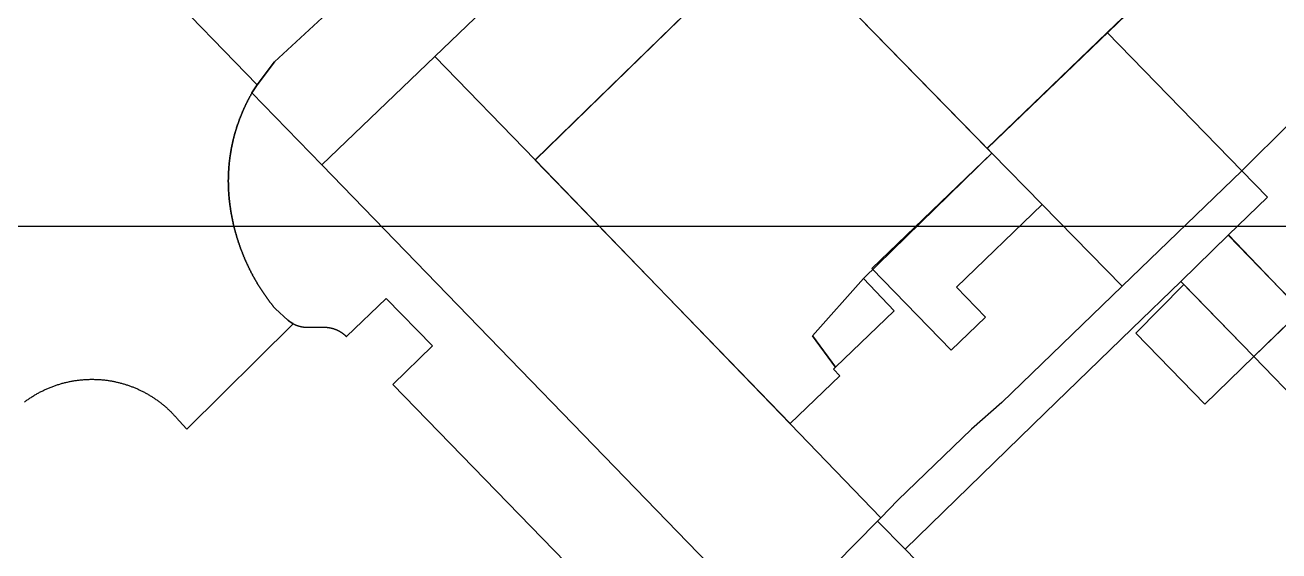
# Model space of a CAD drawing. Header units: metres. Extents: x -127 to 442, y -186 to 462.
# Drawn here: x 184.38 to 224.72, y -10.44 to 6.46 of the extents above; entities that cross this region are included whole.
import ezdxf

# ---------------------------------------------------------------- set-up
doc = ezdxf.new("R2010")
doc.units = ezdxf.units.M

msp = doc.modelspace()

# ---------------------------------------------------------------- linework, layer by layer
at = {"color": 7}
msp.add_lwpolyline([(0, 0), (249, 0), (249, 249), (0, 249)], close=True, dxfattribs=at)
at = {"layer": 'building_2', "color": 1}
for points in [[(224.234, 8.625), (216.078, 17), (208.43, 9.562), (215.336, 2.5), (221.477, 8.406), (222.703, 7.156), (224.234, 8.625)], [(210.453, -4.531), (209.711, -3.531), (211.352, -1.688), (215.484, 2.344), (208.43, 9.562), (200.789, 2.125), (209, -6.344), (210.594, -4.812), (210.391, -4.594), (210.453, -4.531)], [(223.094, -0.281), (221.562, -1.781), (223.914, -4.188), (225.438, -2.719), (223.094, -0.281)], [(209.711, -3.531), (210.453, -4.531), (212.344, -2.719), (211.352, -1.688), (209.711, -3.531)], [(223.914, -4.188), (221.656, -1.875), (220.117, -3.438), (222.336, -5.719), (223.914, -4.188)]]:
    msp.add_lwpolyline(points, close=True, dxfattribs=at)
at = {"layer": 'road_0', "color": 8}
for points in [[(193.939, 6.695), (192.411, 5.277), (191.851, 4.541), (191.802, 4.476), (191.742, 4.379), (191.683, 4.281), (193.931, 1.969), (197.561, 5.45), (205.251, 12.826)], [(184.361, -5.654), (184.384, -5.637), (184.408, -5.62), (184.431, -5.602), (184.455, -5.586), (184.479, -5.569), (184.503, -5.552), (184.527, -5.536), (184.551, -5.52), (184.576, -5.504), (184.6, -5.488), (184.625, -5.472), (184.65, -5.457), (184.675, -5.442), (184.7, -5.427), (184.725, -5.412), (184.75, -5.398), (184.775, -5.383), (184.801, -5.369), (184.826, -5.355), (184.852, -5.341), (184.878, -5.328), (184.904, -5.315), (184.93, -5.301), (184.956, -5.289), (184.982, -5.276), (185.009, -5.263), (185.035, -5.251), (185.061, -5.239), (185.088, -5.227), (185.115, -5.216), (185.142, -5.204), (185.169, -5.193), (185.196, -5.182), (185.223, -5.171), (185.25, -5.161), (185.277, -5.15), (185.304, -5.14), (185.332, -5.131), (185.359, -5.121), (185.387, -5.111), (185.415, -5.102), (185.442, -5.093), (185.47, -5.085), (185.498, -5.076), (185.526, -5.068), (185.554, -5.06), (185.582, -5.052), (185.61, -5.044), (185.638, -5.037), (185.667, -5.03), (185.695, -5.023), (185.723, -5.016), (185.752, -5.01), (185.78, -5.003), (185.809, -4.997), (185.837, -4.992), (185.866, -4.986), (185.894, -4.981), (185.923, -4.976), (185.952, -4.971), (185.981, -4.966), (186.009, -4.962), (186.038, -4.958), (186.067, -4.954), (186.096, -4.95), (186.125, -4.946), (186.154, -4.943), (186.183, -4.94), (186.212, -4.938), (186.241, -4.935), (186.27, -4.933), (186.299, -4.931), (186.328, -4.929), (186.357, -4.927), (186.386, -4.926), (186.416, -4.925), (186.445, -4.924), (186.474, -4.923), (186.503, -4.923), (186.532, -4.923), (186.561, -4.923), (186.59, -4.923), (186.62, -4.924), (186.649, -4.924), (186.678, -4.925), (186.707, -4.927), (186.736, -4.928), (186.765, -4.93), (186.794, -4.932), (186.823, -4.934), (186.852, -4.937), (186.881, -4.939), (186.91, -4.942), (186.939, -4.945), (186.968, -4.949), (186.997, -4.952), (187.026, -4.956), (187.026, -4.956), (187.053, -4.96), (187.08, -4.964), (187.107, -4.968), (187.134, -4.973), (187.161, -4.977), (187.188, -4.982), (187.215, -4.987), (187.242, -4.993), (187.269, -4.998), (187.296, -5.004), (187.323, -5.01), (187.35, -5.016), (187.376, -5.022), (187.403, -5.029), (187.429, -5.035), (187.456, -5.042), (187.483, -5.049), (187.509, -5.057), (187.535, -5.064), (187.562, -5.072), (187.588, -5.08), (187.614, -5.088), (187.64, -5.096), (187.666, -5.105), (187.692, -5.113), (187.718, -5.122), (187.744, -5.131), (187.77, -5.141), (187.796, -5.15), (187.821, -5.16), (187.847, -5.17), (187.872, -5.18), (187.898, -5.19), (187.923, -5.201), (187.948, -5.211), (187.974, -5.222), (187.999, -5.233), (188.024, -5.244), (188.049, -5.256), (188.074, -5.267), (188.098, -5.279), (188.123, -5.291), (188.148, -5.303), (188.172, -5.316), (188.196, -5.328), (188.221, -5.341), (188.245, -5.354), (188.269, -5.367), (188.293, -5.38), (188.317, -5.394), (188.341, -5.407), (188.364, -5.421), (188.388, -5.435), (188.411, -5.449), (188.435, -5.464), (188.458, -5.478), (188.481, -5.493), (188.504, -5.508), (188.527, -5.523), (188.55, -5.538), (188.573, -5.554), (188.595, -5.569), (188.618, -5.585), (188.64, -5.601), (188.662, -5.617), (188.684, -5.633), (188.706, -5.65), (188.728, -5.666), (188.75, -5.683), (188.771, -5.7), (188.793, -5.717), (188.814, -5.734), (188.835, -5.752), (188.856, -5.769), (188.877, -5.787), (188.898, -5.805), (188.919, -5.823), (188.939, -5.841), (188.96, -5.86), (188.98, -5.878), (189, -5.897), (189.02, -5.916), (189.04, -5.935), (189.059, -5.954), (189.079, -5.973), (189.098, -5.993), (189.117, -6.012), (189.136, -6.032), (189.155, -6.052), (189.174, -6.072), (189.193, -6.092), (189.211, -6.112), (189.23, -6.133), (189.248, -6.153), (189.266, -6.174), (189.283, -6.195), (189.301, -6.216), (189.319, -6.237), (189.336, -6.258), (189.336, -6.258), (189.591, -6.526), (193.006, -3.135), (193.006, -3.135), (193.005, -3.135), (193.004, -3.134), (193.003, -3.134), (193.002, -3.133), (193.001, -3.133), (193, -3.132), (193, -3.132), (192.999, -3.131), (192.998, -3.131), (192.997, -3.13), (192.996, -3.13), (192.995, -3.129), (192.994, -3.129), (192.993, -3.128), (192.992, -3.128), (192.991, -3.127), (192.99, -3.127), (192.989, -3.126), (192.988, -3.126), (192.988, -3.125), (192.987, -3.125), (192.986, -3.124), (192.985, -3.124), (192.984, -3.123), (192.983, -3.123), (192.982, -3.122), (192.981, -3.122), (192.98, -3.121), (192.979, -3.121), (192.978, -3.12), (192.977, -3.12), (192.977, -3.119), (192.976, -3.119), (192.975, -3.118), (192.974, -3.117), (192.973, -3.117), (192.972, -3.116), (192.971, -3.116), (192.97, -3.115), (192.969, -3.115), (192.968, -3.114), (192.967, -3.114), (192.967, -3.113), (192.966, -3.113), (192.965, -3.112), (192.964, -3.112), (192.963, -3.111), (192.962, -3.111), (192.961, -3.11), (192.96, -3.11), (192.959, -3.109), (192.958, -3.108), (192.958, -3.108), (192.957, -3.107), (192.956, -3.107), (192.955, -3.106), (192.954, -3.106), (192.953, -3.105), (192.952, -3.105), (192.951, -3.104), (192.95, -3.104), (192.95, -3.103), (192.949, -3.102), (192.948, -3.102), (192.947, -3.101), (192.946, -3.101), (192.945, -3.1), (192.944, -3.1), (192.943, -3.099), (192.942, -3.099), (192.942, -3.098), (192.941, -3.098), (192.94, -3.097), (192.939, -3.096), (192.938, -3.096), (192.937, -3.095), (192.936, -3.095), (192.935, -3.094), (192.934, -3.094), (192.934, -3.093), (192.933, -3.092), (192.932, -3.092), (192.931, -3.091), (192.93, -3.091), (192.929, -3.09), (192.928, -3.09), (192.927, -3.089), (192.927, -3.088), (192.926, -3.088), (192.925, -3.087), (192.924, -3.087), (192.923, -3.086), (192.922, -3.086), (192.921, -3.085), (192.92, -3.084), (192.92, -3.084), (192.919, -3.083), (192.918, -3.083), (192.917, -3.082), (192.917, -3.082), (192.916, -3.081), (192.915, -3.081), (192.914, -3.08), (192.914, -3.08), (192.913, -3.079), (192.912, -3.078), (192.911, -3.078), (192.91, -3.077), (192.909, -3.077), (192.908, -3.076), (192.908, -3.075), (192.907, -3.075), (192.906, -3.074), (192.905, -3.074), (192.904, -3.073), (192.903, -3.072), (192.902, -3.072), (192.902, -3.071), (192.901, -3.071), (192.9, -3.07), (192.899, -3.069), (192.898, -3.069), (192.897, -3.068), (192.896, -3.068), (192.896, -3.067), (192.895, -3.066), (192.894, -3.066), (192.893, -3.065), (192.892, -3.065), (192.891, -3.064), (192.89, -3.063), (192.89, -3.063), (192.889, -3.062), (192.888, -3.062), (192.887, -3.061), (192.886, -3.06), (192.885, -3.06), (192.885, -3.059), (192.884, -3.058), (192.883, -3.058), (192.882, -3.057), (192.881, -3.057), (192.88, -3.056), (192.879, -3.055), (192.879, -3.055), (192.878, -3.054), (192.877, -3.053), (192.876, -3.053), (192.875, -3.052), (192.874, -3.052), (192.874, -3.051), (192.873, -3.05), (192.872, -3.05), (192.871, -3.049), (192.87, -3.048), (192.869, -3.048), (192.869, -3.047), (192.868, -3.047), (192.867, -3.046), (192.866, -3.045), (192.865, -3.045), (192.864, -3.044), (192.864, -3.043), (192.863, -3.043), (192.862, -3.042), (192.861, -3.041), (192.86, -3.041), (192.859, -3.04), (192.859, -3.04), (192.858, -3.039), (192.857, -3.038), (192.856, -3.038), (192.855, -3.037), (192.854, -3.036), (192.854, -3.036), (192.853, -3.035), (192.852, -3.034), (192.851, -3.034), (192.85, -3.033), (192.85, -3.032), (192.849, -3.032), (192.848, -3.031), (192.847, -3.03), (192.846, -3.03), (192.845, -3.029), (192.845, -3.029), (192.844, -3.028), (192.843, -3.027), (192.842, -3.027), (192.841, -3.026), (192.841, -3.025), (192.84, -3.025), (192.839, -3.024), (192.838, -3.023), (192.837, -3.023), (192.836, -3.022), (192.836, -3.021), (192.835, -3.021), (192.834, -3.02), (192.834, -3.02), (192.438, -2.663), (192.438, -2.663), (192.426, -2.648), (192.414, -2.634), (192.402, -2.619), (192.39, -2.604), (192.378, -2.589), (192.366, -2.574), (192.354, -2.56), (192.342, -2.545), (192.33, -2.53), (192.319, -2.515), (192.307, -2.5), (192.295, -2.485), (192.284, -2.47), (192.272, -2.455), (192.26, -2.439), (192.249, -2.424), (192.237, -2.409), (192.226, -2.394), (192.215, -2.379), (192.203, -2.363), (192.192, -2.348), (192.181, -2.333), (192.17, -2.317), (192.159, -2.302), (192.147, -2.286), (192.136, -2.271), (192.125, -2.255), (192.114, -2.24), (192.104, -2.224), (192.093, -2.208), (192.082, -2.193), (192.071, -2.177), (192.06, -2.161), (192.05, -2.146), (192.039, -2.13), (192.028, -2.114), (192.018, -2.098), (192.007, -2.082), (191.997, -2.066), (191.986, -2.05), (191.976, -2.034), (191.966, -2.018), (191.955, -2.002), (191.945, -1.986), (191.935, -1.97), (191.925, -1.954), (191.915, -1.938), (191.905, -1.922), (191.895, -1.906), (191.885, -1.889), (191.875, -1.873), (191.865, -1.857), (191.855, -1.841), (191.845, -1.824), (191.836, -1.808), (191.826, -1.792), (191.816, -1.775), (191.807, -1.759), (191.797, -1.742), (191.788, -1.726), (191.778, -1.709), (191.769, -1.693), (191.76, -1.676), (191.75, -1.659), (191.741, -1.643), (191.732, -1.626), (191.723, -1.609), (191.714, -1.593), (191.705, -1.576), (191.696, -1.559), (191.687, -1.542), (191.678, -1.525), (191.669, -1.509), (191.66, -1.492), (191.651, -1.475), (191.643, -1.458), (191.634, -1.441), (191.625, -1.424), (191.617, -1.407), (191.608, -1.39), (191.6, -1.373), (191.591, -1.356), (191.583, -1.339), (191.575, -1.322), (191.567, -1.304), (191.558, -1.287), (191.55, -1.27), (191.542, -1.253), (191.534, -1.236), (191.526, -1.218), (191.518, -1.201), (191.51, -1.184), (191.502, -1.166), (191.494, -1.149), (191.487, -1.132), (191.479, -1.114), (191.471, -1.097), (191.464, -1.079), (191.456, -1.062), (191.456, -1.062), (191.447, -1.042), (191.439, -1.022), (191.43, -1.002), (191.422, -0.982), (191.414, -0.962), (191.405, -0.941), (191.397, -0.921), (191.389, -0.901), (191.381, -0.881), (191.373, -0.86), (191.365, -0.84), (191.357, -0.82), (191.349, -0.799), (191.341, -0.779), (191.334, -0.759), (191.326, -0.738), (191.319, -0.718), (191.311, -0.697), (191.304, -0.677), (191.296, -0.656), (191.289, -0.636), (191.282, -0.615), (191.275, -0.594), (191.268, -0.574), (191.261, -0.553), (191.254, -0.532), (191.247, -0.512), (191.24, -0.491), (191.234, -0.47), (191.227, -0.449), (191.22, -0.429), (191.214, -0.408), (191.207, -0.387), (191.201, -0.366), (191.195, -0.345), (191.188, -0.324), (191.182, -0.303), (191.176, -0.283), (191.17, -0.262), (191.164, -0.241), (191.158, -0.22), (191.152, -0.199), (191.147, -0.178), (191.141, -0.156), (191.135, -0.135), (191.13, -0.114), (191.124, -0.093), (191.119, -0.072), (191.114, -0.051), (191.108, -0.03), (191.103, -0.009), (191.098, 0.013), (191.093, 0.034), (191.088, 0.055), (191.083, 0.076), (191.078, 0.098), (191.074, 0.119), (191.069, 0.14), (191.064, 0.161), (191.06, 0.183), (191.055, 0.204), (191.051, 0.226), (191.047, 0.247), (191.042, 0.268), (191.038, 0.29), (191.034, 0.311), (191.03, 0.333), (191.026, 0.354), (191.022, 0.375), (191.018, 0.397), (191.014, 0.418), (191.011, 0.44), (191.007, 0.461), (191.004, 0.483), (191, 0.504), (190.997, 0.526), (190.993, 0.548), (190.99, 0.569), (190.987, 0.591), (190.984, 0.612), (190.981, 0.634), (190.978, 0.655), (190.975, 0.677), (190.972, 0.699), (190.969, 0.72), (190.966, 0.742), (190.964, 0.764), (190.961, 0.785), (190.959, 0.807), (190.956, 0.829), (190.954, 0.85), (190.952, 0.872), (190.95, 0.894), (190.948, 0.915), (190.945, 0.937), (190.943, 0.959), (190.942, 0.981), (190.94, 1.002), (190.938, 1.024), (190.938, 1.024), (190.937, 1.041), (190.936, 1.058), (190.934, 1.075), (190.933, 1.092), (190.932, 1.109), (190.931, 1.126), (190.93, 1.143), (190.93, 1.16), (190.929, 1.177), (190.928, 1.194), (190.927, 1.211), (190.926, 1.228), (190.926, 1.246), (190.925, 1.263), (190.925, 1.28), (190.924, 1.297), (190.924, 1.314), (190.923, 1.331), (190.923, 1.348), (190.923, 1.365), (190.923, 1.382), (190.923, 1.399), (190.922, 1.416), (190.922, 1.433), (190.922, 1.45), (190.922, 1.467), (190.922, 1.484), (190.923, 1.502), (190.923, 1.519), (190.923, 1.536), (190.923, 1.553), (190.924, 1.57), (190.924, 1.587), (190.925, 1.604), (190.925, 1.621), (190.926, 1.638), (190.926, 1.655), (190.927, 1.672), (190.928, 1.689), (190.928, 1.706), (190.929, 1.723), (190.93, 1.74), (190.931, 1.757), (190.932, 1.774), (190.933, 1.792), (190.934, 1.809), (190.935, 1.826), (190.936, 1.843), (190.937, 1.86), (190.939, 1.877), (190.94, 1.894), (190.941, 1.911), (190.943, 1.928), (190.944, 1.945), (190.946, 1.962), (190.947, 1.979), (190.949, 1.996), (190.951, 2.013), (190.952, 2.03), (190.954, 2.047), (190.956, 2.064), (190.958, 2.081), (190.96, 2.098), (190.962, 2.114), (190.964, 2.131), (190.966, 2.148), (190.968, 2.165), (190.97, 2.182), (190.972, 2.199), (190.975, 2.216), (190.977, 2.233), (190.979, 2.25), (190.982, 2.267), (190.984, 2.284), (190.987, 2.301), (190.989, 2.317), (190.992, 2.334), (190.995, 2.351), (190.998, 2.368), (191, 2.385), (191.003, 2.402), (191.006, 2.418), (191.009, 2.435), (191.012, 2.452), (191.015, 2.469), (191.018, 2.486), (191.021, 2.502), (191.025, 2.519), (191.028, 2.536), (191.031, 2.553), (191.034, 2.569), (191.038, 2.586), (191.041, 2.603), (191.045, 2.62), (191.048, 2.636), (191.052, 2.653), (191.056, 2.67), (191.059, 2.686), (191.063, 2.703), (191.063, 2.703), (191.067, 2.72), (191.071, 2.736), (191.075, 2.753), (191.079, 2.77), (191.083, 2.787), (191.087, 2.803), (191.091, 2.82), (191.095, 2.837), (191.1, 2.853), (191.104, 2.87), (191.108, 2.887), (191.113, 2.903), (191.117, 2.92), (191.122, 2.936), (191.126, 2.953), (191.131, 2.969), (191.136, 2.986), (191.14, 3.003), (191.145, 3.019), (191.15, 3.036), (191.155, 3.052), (191.16, 3.069), (191.165, 3.085), (191.17, 3.101), (191.175, 3.118), (191.18, 3.134), (191.185, 3.151), (191.19, 3.167), (191.195, 3.183), (191.201, 3.2), (191.206, 3.216), (191.211, 3.232), (191.217, 3.249), (191.222, 3.265), (191.228, 3.281), (191.234, 3.298), (191.239, 3.314), (191.245, 3.33), (191.251, 3.346), (191.257, 3.362), (191.262, 3.378), (191.268, 3.395), (191.274, 3.411), (191.28, 3.427), (191.286, 3.443), (191.292, 3.459), (191.298, 3.475), (191.305, 3.491), (191.311, 3.507), (191.317, 3.523), (191.324, 3.539), (191.33, 3.555), (191.336, 3.571), (191.343, 3.587), (191.349, 3.603), (191.356, 3.619), (191.363, 3.635), (191.369, 3.65), (191.376, 3.666), (191.383, 3.682), (191.39, 3.698), (191.396, 3.714), (191.403, 3.729), (191.41, 3.745), (191.417, 3.761), (191.424, 3.776), (191.431, 3.792), (191.439, 3.808), (191.446, 3.823), (191.453, 3.839), (191.46, 3.855), (191.468, 3.87), (191.475, 3.886), (191.482, 3.901), (191.49, 3.917), (191.497, 3.932), (191.505, 3.947), (191.513, 3.963), (191.52, 3.978), (191.528, 3.994), (191.536, 4.009), (191.543, 4.024), (191.551, 4.04), (191.559, 4.055), (191.567, 4.07), (191.575, 4.085), (191.583, 4.101), (191.591, 4.116), (191.599, 4.131), (191.607, 4.146), (191.616, 4.161), (191.624, 4.176), (191.632, 4.191), (191.641, 4.206), (191.649, 4.221), (191.657, 4.236), (191.666, 4.251), (191.674, 4.266), (191.683, 4.281), (191.683, 4.281), (191.742, 4.379), (191.802, 4.476), (191.851, 4.541), (188.648, 7.852)], [(188.648, 7.852), (191.851, 4.541), (192.411, 5.277), (193.939, 6.695)], [(216.479, -14.28), (212.694, -10.378), (212.694, -10.378), (211.803, -9.487), (208.391, -12.941), (193.931, 1.969), (191.683, 4.281), (191.683, 4.281), (191.674, 4.266), (191.666, 4.251), (191.657, 4.236), (191.649, 4.221), (191.641, 4.206), (191.632, 4.191), (191.624, 4.176), (191.616, 4.161), (191.607, 4.146), (191.599, 4.131), (191.591, 4.116), (191.583, 4.101), (191.575, 4.085), (191.567, 4.07), (191.559, 4.055), (191.551, 4.04), (191.543, 4.024), (191.536, 4.009), (191.528, 3.994), (191.52, 3.978), (191.513, 3.963), (191.505, 3.947), (191.497, 3.932), (191.49, 3.917), (191.482, 3.901), (191.475, 3.886), (191.468, 3.87), (191.46, 3.855), (191.453, 3.839), (191.446, 3.823), (191.439, 3.808), (191.431, 3.792), (191.424, 3.776), (191.417, 3.761), (191.41, 3.745), (191.403, 3.729), (191.396, 3.714), (191.39, 3.698), (191.383, 3.682), (191.376, 3.666), (191.369, 3.65), (191.363, 3.635), (191.356, 3.619), (191.349, 3.603), (191.343, 3.587), (191.336, 3.571), (191.33, 3.555), (191.324, 3.539), (191.317, 3.523), (191.311, 3.507), (191.305, 3.491), (191.298, 3.475), (191.292, 3.459), (191.286, 3.443), (191.28, 3.427), (191.274, 3.411), (191.268, 3.395), (191.262, 3.378), (191.257, 3.362), (191.251, 3.346), (191.245, 3.33), (191.239, 3.314), (191.234, 3.298), (191.228, 3.281), (191.222, 3.265), (191.217, 3.249), (191.211, 3.232), (191.206, 3.216), (191.201, 3.2), (191.195, 3.183), (191.19, 3.167), (191.185, 3.151), (191.18, 3.134), (191.175, 3.118), (191.17, 3.101), (191.165, 3.085), (191.16, 3.069), (191.155, 3.052), (191.15, 3.036), (191.145, 3.019), (191.14, 3.003), (191.136, 2.986), (191.131, 2.969), (191.126, 2.953), (191.122, 2.936), (191.117, 2.92), (191.113, 2.903), (191.108, 2.887), (191.104, 2.87), (191.1, 2.853), (191.095, 2.837), (191.091, 2.82), (191.087, 2.803), (191.083, 2.787), (191.079, 2.77), (191.075, 2.753), (191.071, 2.736), (191.067, 2.72), (191.063, 2.703), (191.063, 2.703), (191.059, 2.686), (191.056, 2.67), (191.052, 2.653), (191.048, 2.636), (191.045, 2.62), (191.041, 2.603), (191.038, 2.586), (191.034, 2.569), (191.031, 2.553), (191.028, 2.536), (191.025, 2.519), (191.021, 2.502), (191.018, 2.486), (191.015, 2.469), (191.012, 2.452), (191.009, 2.435), (191.006, 2.418), (191.003, 2.402), (191, 2.385), (190.998, 2.368), (190.995, 2.351), (190.992, 2.334), (190.989, 2.317), (190.987, 2.301), (190.984, 2.284), (190.982, 2.267), (190.979, 2.25), (190.977, 2.233), (190.975, 2.216), (190.972, 2.199), (190.97, 2.182), (190.968, 2.165), (190.966, 2.148), (190.964, 2.131), (190.962, 2.114), (190.96, 2.098), (190.958, 2.081), (190.956, 2.064), (190.954, 2.047), (190.952, 2.03), (190.951, 2.013), (190.949, 1.996), (190.947, 1.979), (190.946, 1.962), (190.944, 1.945), (190.943, 1.928), (190.941, 1.911), (190.94, 1.894), (190.939, 1.877), (190.937, 1.86), (190.936, 1.843), (190.935, 1.826), (190.934, 1.809), (190.933, 1.792), (190.932, 1.774), (190.931, 1.757), (190.93, 1.74), (190.929, 1.723), (190.928, 1.706), (190.928, 1.689), (190.927, 1.672), (190.926, 1.655), (190.926, 1.638), (190.925, 1.621), (190.925, 1.604), (190.924, 1.587), (190.924, 1.57), (190.923, 1.553), (190.923, 1.536), (190.923, 1.519), (190.923, 1.502), (190.922, 1.484), (190.922, 1.467), (190.922, 1.45), (190.922, 1.433), (190.922, 1.416), (190.923, 1.399), (190.923, 1.382), (190.923, 1.365), (190.923, 1.348), (190.923, 1.331), (190.924, 1.314), (190.924, 1.297), (190.925, 1.28), (190.925, 1.263), (190.926, 1.246), (190.926, 1.228), (190.927, 1.211), (190.928, 1.194), (190.929, 1.177), (190.93, 1.16), (190.93, 1.143), (190.931, 1.126), (190.932, 1.109), (190.933, 1.092), (190.934, 1.075), (190.936, 1.058), (190.937, 1.041), (190.938, 1.024), (190.938, 1.024), (190.94, 1.002), (190.942, 0.981), (190.943, 0.959), (190.945, 0.937), (190.948, 0.915), (190.95, 0.894), (190.952, 0.872), (190.954, 0.85), (190.956, 0.829), (190.959, 0.807), (190.961, 0.785), (190.964, 0.764), (190.966, 0.742), (190.969, 0.72), (190.972, 0.699), (190.975, 0.677), (190.978, 0.655), (190.981, 0.634), (190.984, 0.612), (190.987, 0.591), (190.99, 0.569), (190.993, 0.548), (190.997, 0.526), (191, 0.504), (191.004, 0.483), (191.007, 0.461), (191.011, 0.44), (191.014, 0.418), (191.018, 0.397), (191.022, 0.375), (191.026, 0.354), (191.03, 0.333), (191.034, 0.311), (191.038, 0.29), (191.042, 0.268), (191.047, 0.247), (191.051, 0.226), (191.055, 0.204), (191.06, 0.183), (191.064, 0.161), (191.069, 0.14), (191.074, 0.119), (191.078, 0.098), (191.083, 0.076), (191.088, 0.055), (191.093, 0.034), (191.098, 0.013), (191.103, -0.009), (191.108, -0.03), (191.114, -0.051), (191.119, -0.072), (191.124, -0.093), (191.13, -0.114), (191.135, -0.135), (191.141, -0.156), (191.147, -0.178), (191.152, -0.199), (191.158, -0.22), (191.164, -0.241), (191.17, -0.262), (191.176, -0.283), (191.182, -0.303), (191.188, -0.324), (191.195, -0.345), (191.201, -0.366), (191.207, -0.387), (191.214, -0.408), (191.22, -0.429), (191.227, -0.449), (191.234, -0.47), (191.24, -0.491), (191.247, -0.512), (191.254, -0.532), (191.261, -0.553), (191.268, -0.574), (191.275, -0.594), (191.282, -0.615), (191.289, -0.636), (191.296, -0.656), (191.304, -0.677), (191.311, -0.697), (191.319, -0.718), (191.326, -0.738), (191.334, -0.759), (191.341, -0.779), (191.349, -0.799), (191.357, -0.82), (191.365, -0.84), (191.373, -0.86), (191.381, -0.881), (191.389, -0.901), (191.397, -0.921), (191.405, -0.941), (191.414, -0.962), (191.422, -0.982), (191.43, -1.002), (191.439, -1.022), (191.447, -1.042), (191.456, -1.062), (191.456, -1.062), (191.464, -1.079), (191.471, -1.097), (191.479, -1.114), (191.487, -1.132), (191.494, -1.149), (191.502, -1.166), (191.51, -1.184), (191.518, -1.201), (191.526, -1.218), (191.534, -1.236), (191.542, -1.253), (191.55, -1.27), (191.558, -1.287), (191.567, -1.304), (191.575, -1.322), (191.583, -1.339), (191.591, -1.356), (191.6, -1.373), (191.608, -1.39), (191.617, -1.407), (191.625, -1.424), (191.634, -1.441), (191.643, -1.458), (191.651, -1.475), (191.66, -1.492), (191.669, -1.509), (191.678, -1.525), (191.687, -1.542), (191.696, -1.559), (191.705, -1.576), (191.714, -1.593), (191.723, -1.609), (191.732, -1.626), (191.741, -1.643), (191.75, -1.659), (191.76, -1.676), (191.769, -1.693), (191.778, -1.709), (191.788, -1.726), (191.797, -1.742), (191.807, -1.759), (191.816, -1.775), (191.826, -1.792), (191.836, -1.808), (191.845, -1.824), (191.855, -1.841), (191.865, -1.857), (191.875, -1.873), (191.885, -1.889), (191.895, -1.906), (191.905, -1.922), (191.915, -1.938), (191.925, -1.954), (191.935, -1.97), (191.945, -1.986), (191.955, -2.002), (191.966, -2.018), (191.976, -2.034), (191.986, -2.05), (191.997, -2.066), (192.007, -2.082), (192.018, -2.098), (192.028, -2.114), (192.039, -2.13), (192.05, -2.146), (192.06, -2.161), (192.071, -2.177), (192.082, -2.193), (192.093, -2.208), (192.104, -2.224), (192.114, -2.24), (192.125, -2.255), (192.136, -2.271), (192.147, -2.286), (192.159, -2.302), (192.17, -2.317), (192.181, -2.333), (192.192, -2.348), (192.203, -2.363), (192.215, -2.379), (192.226, -2.394), (192.237, -2.409), (192.249, -2.424), (192.26, -2.439), (192.272, -2.455), (192.284, -2.47), (192.295, -2.485), (192.307, -2.5), (192.319, -2.515), (192.33, -2.53), (192.342, -2.545), (192.354, -2.56), (192.366, -2.574), (192.378, -2.589), (192.39, -2.604), (192.402, -2.619), (192.414, -2.634), (192.426, -2.648), (192.438, -2.663), (192.438, -2.663), (192.834, -3.02), (192.834, -3.02), (192.835, -3.021), (192.836, -3.021), (192.836, -3.022), (192.837, -3.023), (192.838, -3.023), (192.839, -3.024), (192.84, -3.025), (192.841, -3.025), (192.841, -3.026), (192.842, -3.027), (192.843, -3.027), (192.844, -3.028), (192.845, -3.029), (192.845, -3.029), (192.846, -3.03), (192.847, -3.03), (192.848, -3.031), (192.849, -3.032), (192.85, -3.032), (192.85, -3.033), (192.851, -3.034), (192.852, -3.034), (192.853, -3.035), (192.854, -3.036), (192.854, -3.036), (192.855, -3.037), (192.856, -3.038), (192.857, -3.038), (192.858, -3.039), (192.859, -3.04), (192.859, -3.04), (192.86, -3.041), (192.861, -3.041), (192.862, -3.042), (192.863, -3.043), (192.864, -3.043), (192.864, -3.044), (192.865, -3.045), (192.866, -3.045), (192.867, -3.046), (192.868, -3.047), (192.869, -3.047), (192.869, -3.048), (192.87, -3.048), (192.871, -3.049), (192.872, -3.05), (192.873, -3.05), (192.874, -3.051), (192.874, -3.052), (192.875, -3.052), (192.876, -3.053), (192.877, -3.053), (192.878, -3.054), (192.879, -3.055), (192.879, -3.055), (192.88, -3.056), (192.881, -3.057), (192.882, -3.057), (192.883, -3.058), (192.884, -3.058), (192.885, -3.059), (192.885, -3.06), (192.886, -3.06), (192.887, -3.061), (192.888, -3.062), (192.889, -3.062), (192.89, -3.063), (192.89, -3.063), (192.891, -3.064), (192.892, -3.065), (192.893, -3.065), (192.894, -3.066), (192.895, -3.066), (192.896, -3.067), (192.896, -3.068), (192.897, -3.068), (192.898, -3.069), (192.899, -3.069), (192.9, -3.07), (192.901, -3.071), (192.902, -3.071), (192.902, -3.072), (192.903, -3.072), (192.904, -3.073), (192.905, -3.074), (192.906, -3.074), (192.907, -3.075), (192.908, -3.075), (192.908, -3.076), (192.909, -3.077), (192.91, -3.077), (192.911, -3.078), (192.912, -3.078), (192.913, -3.079), (192.914, -3.08), (192.914, -3.08), (192.915, -3.081), (192.916, -3.081), (192.917, -3.082), (192.917, -3.082), (192.918, -3.083), (192.919, -3.083), (192.92, -3.084), (192.92, -3.084), (192.921, -3.085), (192.922, -3.086), (192.923, -3.086), (192.924, -3.087), (192.925, -3.087), (192.926, -3.088), (192.927, -3.088), (192.927, -3.089), (192.928, -3.09), (192.929, -3.09), (192.93, -3.091), (192.931, -3.091), (192.932, -3.092), (192.933, -3.092), (192.934, -3.093), (192.934, -3.094), (192.935, -3.094), (192.936, -3.095), (192.937, -3.095), (192.938, -3.096), (192.939, -3.096), (192.94, -3.097), (192.941, -3.098), (192.942, -3.098), (192.942, -3.099), (192.943, -3.099), (192.944, -3.1), (192.945, -3.1), (192.946, -3.101), (192.947, -3.101), (192.948, -3.102), (192.949, -3.102), (192.95, -3.103), (192.95, -3.104), (192.951, -3.104), (192.952, -3.105), (192.953, -3.105), (192.954, -3.106), (192.955, -3.106), (192.956, -3.107), (192.957, -3.107), (192.958, -3.108), (192.958, -3.108), (192.959, -3.109), (192.96, -3.11), (192.961, -3.11), (192.962, -3.111), (192.963, -3.111), (192.964, -3.112), (192.965, -3.112), (192.966, -3.113), (192.967, -3.113), (192.967, -3.114), (192.968, -3.114), (192.969, -3.115), (192.97, -3.115), (192.971, -3.116), (192.972, -3.116), (192.973, -3.117), (192.974, -3.117), (192.975, -3.118), (192.976, -3.119), (192.977, -3.119), (192.977, -3.12), (192.978, -3.12), (192.979, -3.121), (192.98, -3.121), (192.981, -3.122), (192.982, -3.122), (192.983, -3.123), (192.984, -3.123), (192.985, -3.124), (192.986, -3.124), (192.987, -3.125), (192.988, -3.125), (192.988, -3.126), (192.989, -3.126), (192.99, -3.127), (192.991, -3.127), (192.992, -3.128), (192.993, -3.128), (192.994, -3.129), (192.995, -3.129), (192.996, -3.13), (192.997, -3.13), (192.998, -3.131), (192.999, -3.131), (193, -3.132), (193, -3.132), (193.001, -3.133), (193.002, -3.133), (193.003, -3.134), (193.004, -3.134), (193.005, -3.135), (193.006, -3.135), (193.006, -3.135), (193.007, -3.136), (193.009, -3.136), (193.01, -3.137), (193.011, -3.138), (193.013, -3.139), (193.014, -3.139), (193.015, -3.14), (193.017, -3.141), (193.018, -3.141), (193.019, -3.142), (193.021, -3.143), (193.022, -3.143), (193.024, -3.144), (193.025, -3.145), (193.026, -3.146), (193.028, -3.146), (193.029, -3.147), (193.03, -3.148), (193.032, -3.148), (193.033, -3.149), (193.034, -3.15), (193.036, -3.15), (193.037, -3.151), (193.039, -3.152), (193.04, -3.152), (193.041, -3.153), (193.043, -3.154), (193.044, -3.154), (193.045, -3.155), (193.047, -3.156), (193.048, -3.156), (193.049, -3.157), (193.051, -3.158), (193.052, -3.158), (193.054, -3.159), (193.055, -3.159), (193.056, -3.16), (193.058, -3.161), (193.059, -3.161), (193.061, -3.162), (193.062, -3.163), (193.063, -3.163), (193.065, -3.164), (193.066, -3.165), (193.067, -3.165), (193.069, -3.166), (193.07, -3.166), (193.072, -3.167), (193.073, -3.168), (193.074, -3.168), (193.076, -3.169), (193.077, -3.169), (193.079, -3.17), (193.08, -3.171), (193.081, -3.171), (193.083, -3.172), (193.084, -3.172), (193.086, -3.173), (193.087, -3.174), (193.088, -3.174), (193.09, -3.175), (193.091, -3.175), (193.093, -3.176), (193.094, -3.176), (193.095, -3.177), (193.097, -3.178), (193.098, -3.178), (193.1, -3.179), (193.101, -3.179), (193.103, -3.18), (193.104, -3.18), (193.105, -3.181), (193.107, -3.181), (193.108, -3.182), (193.11, -3.183), (193.111, -3.183), (193.112, -3.184), (193.114, -3.184), (193.115, -3.185), (193.117, -3.185), (193.118, -3.186), (193.12, -3.186), (193.121, -3.187), (193.122, -3.187), (193.124, -3.188), (193.125, -3.188), (193.127, -3.189), (193.128, -3.189), (193.13, -3.19), (193.131, -3.191), (193.132, -3.191), (193.134, -3.192), (193.135, -3.192), (193.137, -3.193), (193.138, -3.193), (193.14, -3.194), (193.141, -3.194), (193.143, -3.195), (193.144, -3.195), (193.144, -3.195), (193.147, -3.196), (193.151, -3.197), (193.154, -3.198), (193.157, -3.199), (193.16, -3.2), (193.164, -3.202), (193.167, -3.203), (193.17, -3.204), (193.173, -3.205), (193.177, -3.206), (193.18, -3.207), (193.183, -3.208), (193.187, -3.209), (193.19, -3.21), (193.193, -3.211), (193.196, -3.212), (193.2, -3.212), (193.203, -3.213), (193.206, -3.214), (193.21, -3.215), (193.213, -3.216), (193.216, -3.217), (193.22, -3.218), (193.223, -3.219), (193.226, -3.22), (193.23, -3.22), (193.233, -3.221), (193.236, -3.222), (193.24, -3.223), (193.243, -3.224), (193.246, -3.224), (193.25, -3.225), (193.253, -3.226), (193.256, -3.227), (193.26, -3.228), (193.263, -3.228), (193.266, -3.229), (193.27, -3.23), (193.273, -3.23), (193.277, -3.231), (193.28, -3.232), (193.283, -3.232), (193.287, -3.233), (193.29, -3.234), (193.293, -3.234), (193.297, -3.235), (193.3, -3.235), (193.304, -3.236), (193.307, -3.237), (193.31, -3.237), (193.314, -3.238), (193.317, -3.238), (193.321, -3.239), (193.324, -3.239), (193.327, -3.24), (193.331, -3.24), (193.334, -3.241), (193.338, -3.241), (193.341, -3.242), (193.344, -3.242), (193.348, -3.243), (193.351, -3.243), (193.355, -3.244), (193.358, -3.244), (193.361, -3.244), (193.365, -3.245), (193.368, -3.245), (193.372, -3.245), (193.375, -3.246), (193.378, -3.246), (193.382, -3.247), (193.385, -3.247), (193.389, -3.247), (193.392, -3.247), (193.396, -3.248), (193.399, -3.248), (193.402, -3.248), (193.406, -3.248), (193.409, -3.249), (193.413, -3.249), (193.416, -3.249), (193.42, -3.249), (193.423, -3.25), (193.426, -3.25), (193.43, -3.25), (193.433, -3.25), (193.437, -3.25), (193.44, -3.25), (193.444, -3.25), (193.447, -3.251), (193.451, -3.251), (193.454, -3.251), (193.457, -3.251), (193.461, -3.251), (193.464, -3.251), (193.468, -3.251), (193.471, -3.251), (193.475, -3.251), (193.478, -3.251), (193.478, -3.251), (194.001, -3.248), (194.001, -3.248), (194.006, -3.248), (194.01, -3.248), (194.015, -3.248), (194.019, -3.248), (194.024, -3.248), (194.028, -3.248), (194.033, -3.248), (194.037, -3.248), (194.042, -3.249), (194.046, -3.249), (194.051, -3.249), (194.055, -3.249), (194.06, -3.249), (194.064, -3.25), (194.069, -3.25), (194.073, -3.25), (194.078, -3.251), (194.082, -3.251), (194.087, -3.251), (194.091, -3.252), (194.096, -3.252), (194.1, -3.252), (194.105, -3.253), (194.109, -3.253), (194.114, -3.254), (194.118, -3.254), (194.123, -3.255), (194.127, -3.255), (194.132, -3.256), (194.136, -3.257), (194.141, -3.257), (194.145, -3.258), (194.15, -3.258), (194.154, -3.259), (194.159, -3.26), (194.163, -3.26), (194.168, -3.261), (194.172, -3.262), (194.176, -3.263), (194.181, -3.264), (194.185, -3.264), (194.19, -3.265), (194.194, -3.266), (194.199, -3.267), (194.203, -3.268), (194.208, -3.269), (194.212, -3.27), (194.216, -3.271), (194.221, -3.272), (194.225, -3.272), (194.23, -3.274), (194.234, -3.275), (194.238, -3.276), (194.243, -3.277), (194.247, -3.278), (194.252, -3.279), (194.256, -3.28), (194.26, -3.281), (194.265, -3.282), (194.269, -3.283), (194.273, -3.285), (194.278, -3.286), (194.282, -3.287), (194.286, -3.288), (194.291, -3.29), (194.295, -3.291), (194.299, -3.292), (194.304, -3.294), (194.308, -3.295), (194.312, -3.296), (194.317, -3.298), (194.321, -3.299), (194.325, -3.301), (194.329, -3.302), (194.334, -3.304), (194.338, -3.305), (194.342, -3.307), (194.347, -3.308), (194.351, -3.31), (194.355, -3.311), (194.359, -3.313), (194.363, -3.315), (194.368, -3.316), (194.372, -3.318), (194.376, -3.32), (194.38, -3.321), (194.384, -3.323), (194.389, -3.325), (194.393, -3.326), (194.397, -3.328), (194.401, -3.33), (194.405, -3.332), (194.409, -3.334), (194.413, -3.335), (194.418, -3.337), (194.422, -3.339), (194.426, -3.341), (194.43, -3.343), (194.434, -3.345), (194.434, -3.345), (194.437, -3.347), (194.44, -3.348), (194.444, -3.35), (194.447, -3.351), (194.45, -3.353), (194.453, -3.354), (194.457, -3.356), (194.46, -3.358), (194.463, -3.359), (194.466, -3.361), (194.469, -3.363), (194.472, -3.364), (194.476, -3.366), (194.479, -3.368), (194.482, -3.369), (194.485, -3.371), (194.488, -3.373), (194.491, -3.374), (194.494, -3.376), (194.498, -3.378), (194.501, -3.38), (194.504, -3.382), (194.507, -3.383), (194.51, -3.385), (194.513, -3.387), (194.516, -3.389), (194.519, -3.391), (194.522, -3.392), (194.525, -3.394), (194.528, -3.396), (194.531, -3.398), (194.535, -3.4), (194.538, -3.402), (194.541, -3.404), (194.544, -3.406), (194.547, -3.408), (194.55, -3.41), (194.553, -3.411), (194.556, -3.413), (194.559, -3.415), (194.562, -3.417), (194.565, -3.419), (194.568, -3.421), (194.57, -3.423), (194.573, -3.425), (194.576, -3.428), (194.579, -3.43), (194.582, -3.432), (194.585, -3.434), (194.588, -3.436), (194.591, -3.438), (194.594, -3.44), (194.597, -3.442), (194.6, -3.444), (194.603, -3.446), (194.605, -3.448), (194.608, -3.451), (194.611, -3.453), (194.614, -3.455), (194.617, -3.457), (194.62, -3.459), (194.622, -3.462), (194.625, -3.464), (194.628, -3.466), (194.631, -3.468), (194.634, -3.47), (194.636, -3.473), (194.639, -3.475), (194.642, -3.477), (194.645, -3.48), (194.647, -3.482), (194.65, -3.484), (194.653, -3.486), (194.656, -3.489), (194.658, -3.491), (194.661, -3.493), (194.664, -3.496), (194.667, -3.498), (194.669, -3.501), (194.672, -3.503), (194.675, -3.505), (194.677, -3.508), (194.68, -3.51), (194.682, -3.513), (194.685, -3.515), (194.688, -3.517), (194.69, -3.52), (194.693, -3.522), (194.696, -3.525), (194.698, -3.527), (194.701, -3.53), (194.703, -3.532), (194.706, -3.535), (194.708, -3.537), (194.711, -3.54), (194.713, -3.542), (194.716, -3.545), (194.718, -3.547), (194.721, -3.55), (194.721, -3.55), (195.997, -2.322), (197.486, -3.842), (196.216, -5.086), (215.465, -24.872)]]:
    msp.add_lwpolyline(points, dxfattribs=at)
msp.add_lwpolyline([(219.991, -3.302), (221.564, -1.776), (223.092, -0.295), (224.35, 0.932), (223.53, 1.774), (219.682, -1.932), (215.806, -5.664), (214.832, -6.524), (212.461, -8.806), (211.913, -9.376), (211.803, -9.487), (212.694, -10.378), (217.204, -6.004), (219.991, -3.302)], close=True, dxfattribs=at)
at = {"layer": 'terrain_0', "color": 8}
for points in [[(208.426, 9.562), (205.251, 12.826), (197.561, 5.45), (200.789, 2.13), (208.426, 9.562)], [(227.23, 5.45), (227.356, 5.575), (224.312, 8.703), (224.236, 8.63), (222.701, 7.153), (221.48, 8.421), (219.198, 6.226), (223.53, 1.774), (225.085, 3.319), (227.23, 5.45)], [(219.198, 6.226), (215.334, 2.508), (215.487, 2.348), (217.108, 0.695), (219.682, -1.932), (223.53, 1.774), (219.198, 6.226)], [(200.789, 2.13), (197.561, 5.45), (193.931, 1.969), (208.391, -12.941), (211.803, -9.487), (211.913, -9.376), (208.999, -6.35), (200.789, 2.13)], [(225.085, 3.319), (223.53, 1.774), (224.35, 0.932), (223.092, -0.295), (225.437, -2.715), (223.911, -4.195), (230.394, -10.876), (234.753, -6.649), (225.085, 3.319)], [(217.108, 0.695), (215.487, 2.348), (211.626, -1.367), (214.175, -3.988), (215.28, -2.925), (214.351, -1.958), (217.108, 0.695)]]:
    msp.add_lwpolyline(points, close=True, dxfattribs=at)

doc.saveas('drawing.dxf')
